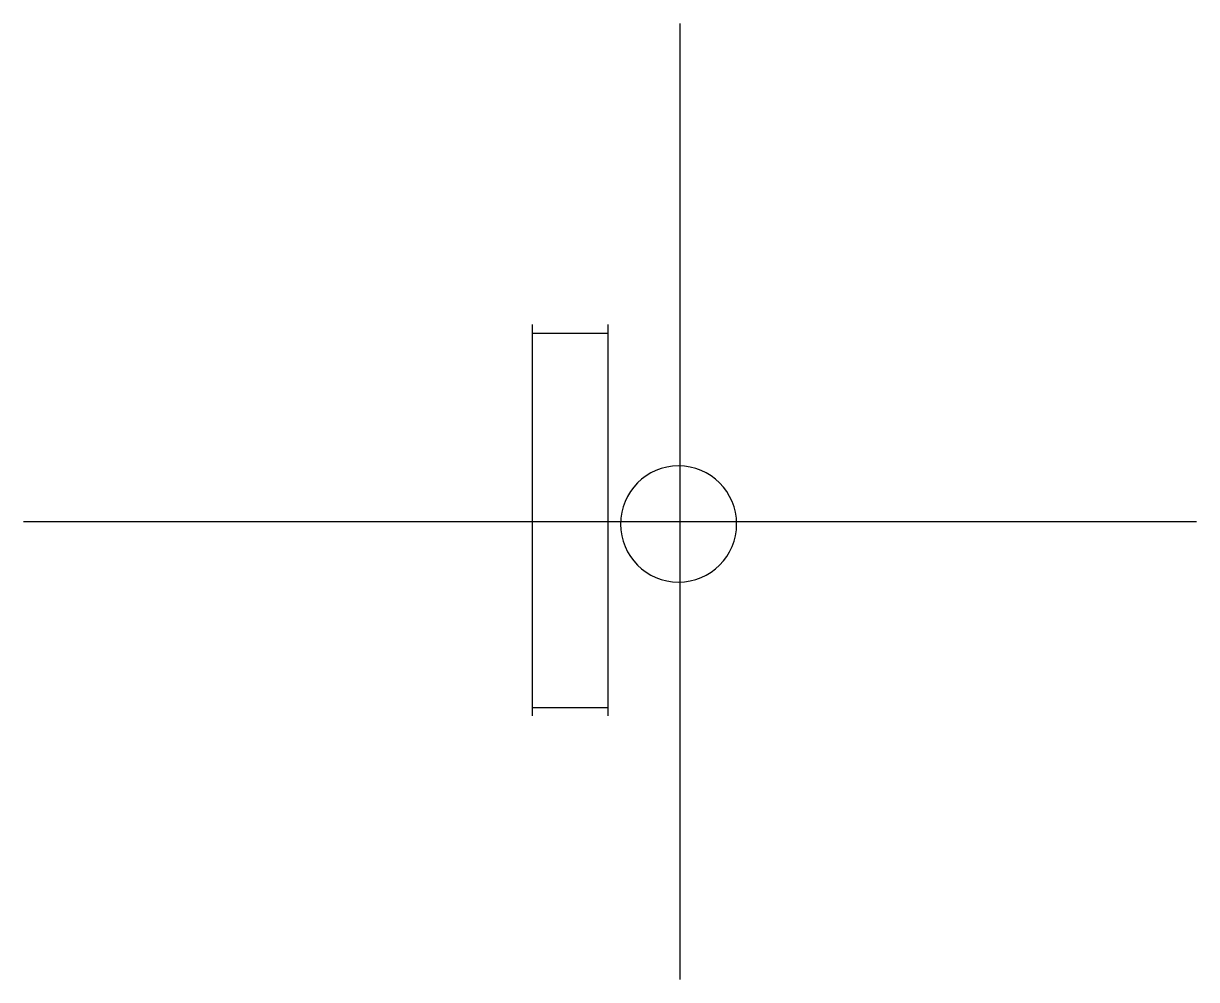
# Model space of a CAD drawing. Header units: metres. Extents: x -97017 to -95654, y -338670 to -337558.
import ezdxf

# ---------------------------------------------------------------- set-up
doc = ezdxf.new("R2010")
doc.units = ezdxf.units.M
doc.layers.add('AXIS', color=1, linetype='Continuous')
doc.layers.add('STEEL', color=1, linetype='Continuous')

msp = doc.modelspace()

# ---------------------------------------------------------------- linework, layer by layer
at = {"layer": 'AXIS'}
msp.add_line((-97017.19, -338137.29), (-95653.84, -338137.29), dxfattribs=at)
at = {"layer": 'STEEL'}
msp.add_line((-96254.23, -337558.41), (-96254.23, -338669.65), dxfattribs=at)
for points in [[(-96426, -337908.36), (-96426, -338363.06)], [(-96426, -337918.24), (-96337.96, -337918.24)], [(-96337.96, -337908.36), (-96337.96, -338363.06)], [(-96426, -338353.29), (-96337.96, -338353.29)]]:
    msp.add_lwpolyline(points, dxfattribs=at)
msp.add_lwpolyline([(-96323.31, -338140.2, 1), (-96188.31, -338140.2, 1)], format="xyb", close=True, dxfattribs=at)

doc.saveas('drawing.dxf')
